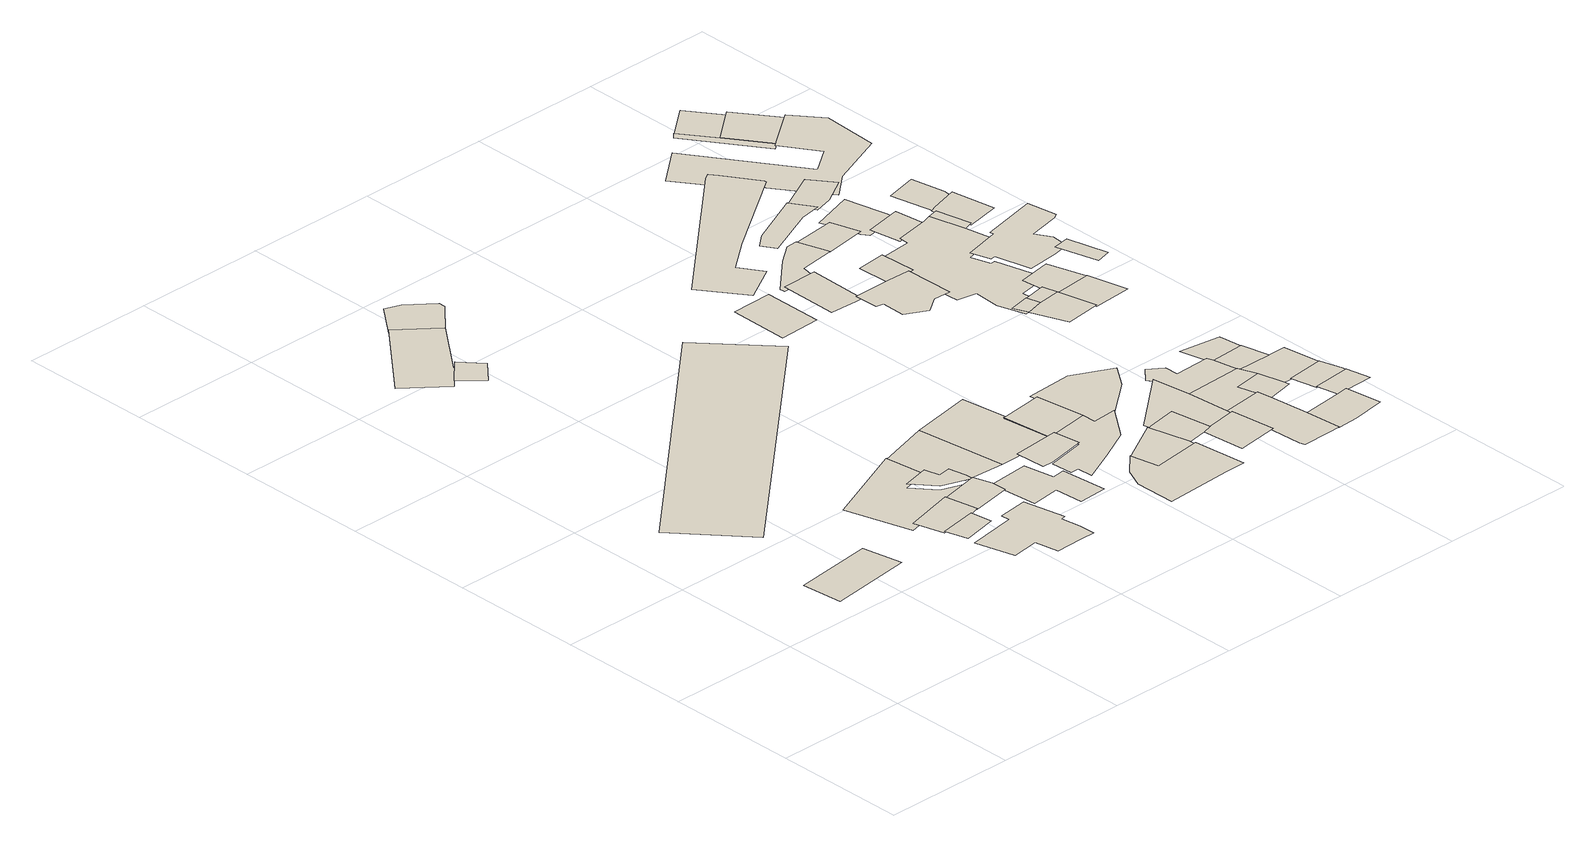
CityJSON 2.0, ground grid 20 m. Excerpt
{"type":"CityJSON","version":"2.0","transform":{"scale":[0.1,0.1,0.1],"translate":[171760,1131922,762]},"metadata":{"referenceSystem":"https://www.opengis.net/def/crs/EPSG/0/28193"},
"CityObjects":{
"building1":{"type":"Building","attributes":{"numberOfFloors":{"value":2,"sources":[{"name":"Amiran Atlas, sheet 12, map 4.3","type":"Secondary cartographic source"}],"paradata":{"author":"Beatrice Vaienti","date":"29-05-2023","comments":"In the atlas the value is \"1-3\", we have chosen a random value between 1 and 3 assigning a higher probability to 1 and 2 floors, respectively p=[0.35,0.35,0.3] for 1, 2, 3 floors","version":0}},"roof":{"type":{"value":"flat","paradata":{"author":"Beatrice Vaienti","date":"29-05-2023","version":0}}},"updatedGeometry":true,"terrainDifference":{"value":"0.6501298679104075"}},"geometry":[{"type":"MultiSurface","lod":"0","boundaries":[[[0,1,2,3]]]}]},
"building2":{"type":"Building","attributes":{"numberOfFloors":{"value":1,"sources":[{"name":"Amiran Atlas, sheet 12, map 4.3","type":"Secondary cartographic source"}],"paradata":{"author":"Beatrice Vaienti","date":"29-05-2023","comments":"In the atlas the value is \"1-3\", we have chosen a random value between 1 and 3 assigning a higher probability to 1 and 2 floors, respectively p=[0.35,0.35,0.3] for 1, 2, 3 floors","version":0}},"roof":{"type":{"value":"flat","paradata":{"author":"Beatrice Vaienti","date":"29-05-2023","version":0}}},"updatedGeometry":true,"terrainDifference":{"value":"0.26574663345888255"}},"geometry":[{"type":"MultiSurface","lod":"0","boundaries":[[[4,5,6,7]]]}]},
"building3":{"type":"Building","attributes":{"numberOfFloors":{"value":2,"sources":[{"name":"Amiran Atlas, sheet 12, map 4.3","type":"Secondary cartographic source"}],"paradata":{"author":"Beatrice Vaienti","date":"29-05-2023","comments":"In the atlas the value is \"1-3\", we have chosen a random value between 1 and 3 assigning a higher probability to 1 and 2 floors, respectively p=[0.35,0.35,0.3] for 1, 2, 3 floors","version":0}},"roof":{"type":{"value":"flat","paradata":{"author":"Beatrice Vaienti","date":"29-05-2023","version":0}}},"updatedGeometry":true,"terrainDifference":{"value":"0.3754936205393169"}},"geometry":[{"type":"MultiSurface","lod":"0","boundaries":[[[8,9,10,11,12]]]}]},
"building4":{"type":"Building","attributes":{"numberOfFloors":{"value":2,"sources":[{"name":"Amiran Atlas, sheet 12, map 4.3","type":"Secondary cartographic source"}],"paradata":{"author":"Beatrice Vaienti","date":"29-05-2023","comments":"In the atlas the value is \"1-3\", we have chosen a random value between 1 and 3 assigning a higher probability to 1 and 2 floors, respectively p=[0.35,0.35,0.3] for 1, 2, 3 floors","version":0}},"roof":{"type":{"value":"flat","paradata":{"author":"Beatrice Vaienti","date":"29-05-2023","version":0}}},"updatedGeometry":true,"terrainDifference":{"value":"0.565771742766141"}},"geometry":[{"type":"MultiSurface","lod":"0","boundaries":[[[13,14,15,16,17,18,19,20,21,22,23,24]]]}]},
"building5":{"type":"Building","attributes":{"numberOfFloors":{"value":2,"sources":[{"name":"Amiran Atlas, sheet 12, map 4.3","type":"Secondary cartographic source"}],"paradata":{"author":"Beatrice Vaienti","date":"29-05-2023","comments":"In the atlas the value is \"1-3\", we have chosen a random value between 1 and 3 assigning a higher probability to 1 and 2 floors, respectively p=[0.35,0.35,0.3] for 1, 2, 3 floors","version":0}},"roof":{"type":{"value":"domed","paradata":{"author":"Beatrice Vaienti","date":"29-05-2023","version":0}}},"updatedGeometry":true,"terrainDifference":{"value":"1.3747360090384027"}},"geometry":[{"type":"MultiSurface","lod":"0","boundaries":[[[25,26,27,28,29,30,31,32]]]}]},
"building6":{"type":"Building","attributes":{"numberOfFloors":{"value":2,"sources":[{"name":"Amiran Atlas, sheet 12, map 4.3","type":"Secondary cartographic source"}],"paradata":{"author":"Beatrice Vaienti","date":"29-05-2023","comments":"In the atlas the value is \"1-3\", we have chosen a random value between 1 and 3 assigning a higher probability to 1 and 2 floors, respectively p=[0.35,0.35,0.3] for 1, 2, 3 floors","version":0}},"roof":{"type":{"value":"flat","paradata":{"author":"Beatrice Vaienti","date":"29-05-2023","version":0}}},"updatedGeometry":true,"terrainDifference":{"value":"0.33848144450748807"}},"geometry":[{"type":"MultiSurface","lod":"0","boundaries":[[[33,34,35,36,37]]]}]},
"building7":{"type":"Building","attributes":{"numberOfFloors":{"value":2,"sources":[{"name":"Amiran Atlas, sheet 12, map 4.3","type":"Secondary cartographic source"}],"paradata":{"author":"Beatrice Vaienti","date":"29-05-2023","comments":"In the atlas the value is \"1-3\", we have chosen a random value between 1 and 3 assigning a higher probability to 1 and 2 floors, respectively p=[0.35,0.35,0.3] for 1, 2, 3 floors","version":0}},"roof":{"type":{"value":"flat","paradata":{"author":"Beatrice Vaienti","date":"29-05-2023","version":0}}},"updatedGeometry":true,"terrainDifference":{"value":"0.2778195366424043"}},"geometry":[{"type":"MultiSurface","lod":"0","boundaries":[[[38,39,40,41,42,43,44]]]}]},
"building8":{"type":"Building","attributes":{"numberOfFloors":{"value":3,"sources":[{"name":"Amiran Atlas, sheet 12, map 4.3","type":"Secondary cartographic source"}],"paradata":{"author":"Beatrice Vaienti","date":"29-05-2023","comments":"In the atlas the value is \"1-3\", we have chosen a random value between 1 and 3 assigning a higher probability to 1 and 2 floors, respectively p=[0.35,0.35,0.3] for 1, 2, 3 floors","version":0}},"roof":{"type":{"value":"flat","paradata":{"author":"Beatrice Vaienti","date":"29-05-2023","version":0}}},"updatedGeometry":true,"terrainDifference":{"value":"3.4303109624178614"}},"geometry":[{"type":"MultiSurface","lod":"0","boundaries":[[[45,46,47,48]]]}]},
"building9":{"type":"Building","attributes":{"numberOfFloors":{"value":1,"paradata":{"author":"INFERRED","date":"05-06-2023","comments":"Random Forest Classifier","version":0}},"roof":{"type":{"value":"flat","paradata":{"author":"INFERRED","date":"05-06-2023","comments":"Random Forest Classifier","version":0}}},"updatedGeometry":true,"terrainDifference":{"value":"0.40232852534530683"}},"geometry":[{"type":"MultiSurface","lod":"0","boundaries":[[[49,50,51,52]]]}]},
"building10":{"type":"Building","attributes":{"numberOfFloors":{"value":1,"paradata":{"author":"INFERRED","date":"05-06-2023","comments":"Random Forest Classifier","version":0}},"roof":{"type":{"value":"flat","paradata":{"author":"INFERRED","date":"05-06-2023","comments":"Random Forest Classifier","version":0}}},"updatedGeometry":true,"terrainDifference":{"value":"0.9863374878825852"}},"geometry":[{"type":"MultiSurface","lod":"0","boundaries":[[[53,54,55,56,57,58]]]}]},
"building11":{"type":"Building","attributes":{"numberOfFloors":{"value":3,"sources":[{"name":"Amiran Atlas, sheet 12, map 4.3","type":"Secondary cartographic source"}],"paradata":{"author":"Beatrice Vaienti","date":"29-05-2023","comments":"In the atlas the value is \"1-3\", we have chosen a random value between 1 and 3 assigning a higher probability to 1 and 2 floors, respectively p=[0.35,0.35,0.3] for 1, 2, 3 floors","version":0}},"roof":{"type":{"value":"flat","paradata":{"author":"Beatrice Vaienti","date":"29-05-2023","version":0}}},"updatedGeometry":true,"terrainDifference":{"value":"0.38401224817300683"}},"geometry":[{"type":"MultiSurface","lod":"0","boundaries":[[[59,60,61,62,63,64,65,66,67]]]}]},
"building12":{"type":"Building","attributes":{"numberOfFloors":{"value":2,"sources":[{"name":"Amiran Atlas, sheet 12, map 4.3","type":"Secondary cartographic source"}],"paradata":{"author":"Beatrice Vaienti","date":"29-05-2023","comments":"In the atlas the value is \"1-3\", we have chosen a random value between 1 and 3 assigning a higher probability to 1 and 2 floors, respectively p=[0.35,0.35,0.3] for 1, 2, 3 floors","version":0}},"roof":{"type":{"value":"flat","paradata":{"author":"Beatrice Vaienti","date":"29-05-2023","version":0}}},"updatedGeometry":true,"terrainDifference":{"value":"0.9376354743606644"}},"geometry":[{"type":"MultiSurface","lod":"0","boundaries":[[[68,69,70,71,72,73,74]]]}]},
"building13":{"type":"Building","attributes":{"numberOfFloors":{"value":1,"paradata":{"author":"INFERRED","date":"05-06-2023","comments":"Random Forest Classifier","version":0}},"roof":{"type":{"value":"flat","paradata":{"author":"INFERRED","date":"05-06-2023","comments":"Random Forest Classifier","version":0}}},"updatedGeometry":true,"terrainDifference":{"value":"0.9031089524750132"}},"geometry":[{"type":"MultiSurface","lod":"0","boundaries":[[[75,76,77,78,79,80]]]}]},
"building14":{"type":"Building","attributes":{"numberOfFloors":{"value":2,"sources":[{"name":"Amiran Atlas, sheet 12, map 4.3","type":"Secondary cartographic source"}],"paradata":{"author":"Beatrice Vaienti","date":"29-05-2023","comments":"In the atlas the value is \"1-3\", we have chosen a random value between 1 and 3 assigning a higher probability to 1 and 2 floors, respectively p=[0.35,0.35,0.3] for 1, 2, 3 floors","version":0}},"roof":{"type":{"value":"flat","paradata":{"author":"Beatrice Vaienti","date":"29-05-2023","version":0}}},"updatedGeometry":true,"terrainDifference":{"value":"0.7621632773975143"}},"geometry":[{"type":"MultiSurface","lod":"0","boundaries":[[[71,70,81,82,83,84,85]]]}]},
"building15":{"type":"Building","attributes":{"numberOfFloors":{"value":3,"sources":[{"name":"Amiran Atlas, sheet 12, map 4.3","type":"Secondary cartographic source"}],"paradata":{"author":"Beatrice Vaienti","date":"29-05-2023","comments":"In the atlas the value is \"1-3\", we have chosen a random value between 1 and 3 assigning a higher probability to 1 and 2 floors, respectively p=[0.35,0.35,0.3] for 1, 2, 3 floors","version":0}},"roof":{"type":{"value":"flat","paradata":{"author":"Beatrice Vaienti","date":"29-05-2023","version":0}}},"updatedGeometry":true,"terrainDifference":{"value":"0.36622987972630655"}},"geometry":[{"type":"MultiSurface","lod":"0","boundaries":[[[86,87,88,89,90]]]}]},
"building16":{"type":"Building","attributes":{"numberOfFloors":{"value":3,"sources":[{"name":"Amiran Atlas, sheet 12, map 4.3","type":"Secondary cartographic source"}],"paradata":{"author":"Beatrice Vaienti","date":"29-05-2023","comments":"In the atlas the value is \"1-3\", we have chosen a random value between 1 and 3 assigning a higher probability to 1 and 2 floors, respectively p=[0.35,0.35,0.3] for 1, 2, 3 floors","version":0}},"roof":{"type":{"value":"flat","paradata":{"author":"Beatrice Vaienti","date":"29-05-2023","version":0}}},"updatedGeometry":true,"terrainDifference":{"value":"0.6298331233601785"}},"geometry":[{"type":"MultiSurface","lod":"0","boundaries":[[[91,92,93,94,95,96,97,98]]]}]},
"building17":{"type":"Building","attributes":{"numberOfFloors":{"value":1,"sources":[{"name":"Amiran Atlas, sheet 12, map 4.3","type":"Secondary cartographic source"}],"paradata":{"author":"Beatrice Vaienti","date":"29-05-2023","comments":"In the atlas the value is \"1-3\", we have chosen a random value between 1 and 3 assigning a higher probability to 1 and 2 floors, respectively p=[0.35,0.35,0.3] for 1, 2, 3 floors","version":0}},"roof":{"type":{"value":"flat","paradata":{"author":"Beatrice Vaienti","date":"29-05-2023","version":0}}},"updatedGeometry":true,"terrainDifference":{"value":"0.6962943335348973"}},"geometry":[{"type":"MultiSurface","lod":"0","boundaries":[[[99,100,101,102,103,104,105,106,107,108,109]]]}]},
"building18":{"type":"Building","attributes":{"numberOfFloors":{"value":2,"sources":[{"name":"Amiran Atlas, sheet 12, map 4.3","type":"Secondary cartographic source"}],"paradata":{"author":"Beatrice Vaienti","date":"29-05-2023","comments":"In the atlas the value is \"1-3\", we have chosen a random value between 1 and 3 assigning a higher probability to 1 and 2 floors, respectively p=[0.35,0.35,0.3] for 1, 2, 3 floors","version":0}},"roof":{"type":{"value":"flat","paradata":{"author":"Beatrice Vaienti","date":"29-05-2023","version":0}}},"updatedGeometry":true,"terrainDifference":{"value":"0.41199202866421547"}},"geometry":[{"type":"MultiSurface","lod":"0","boundaries":[[[102,110,111,112,113,103]]]}]},
"building19":{"type":"Building","attributes":{"numberOfFloors":{"value":1,"sources":[{"name":"Amiran Atlas, sheet 12, map 4.3","type":"Secondary cartographic source"}],"paradata":{"author":"Beatrice Vaienti","date":"29-05-2023","comments":"In the atlas the value is \"1-3\", we have chosen a random value between 1 and 3 assigning a higher probability to 1 and 2 floors, respectively p=[0.35,0.35,0.3] for 1, 2, 3 floors","version":0}},"roof":{"type":{"value":"flat","paradata":{"author":"Beatrice Vaienti","date":"29-05-2023","version":0}}},"updatedGeometry":true,"terrainDifference":{"value":"0.4084878999369685"}},"geometry":[{"type":"MultiSurface","lod":"0","boundaries":[[[114,115,116,117,118]]]}]},
"building20":{"type":"Building","attributes":{"numberOfFloors":{"value":2,"sources":[{"name":"Amiran Atlas, sheet 12, map 4.3","type":"Secondary cartographic source"}],"paradata":{"author":"Beatrice Vaienti","date":"29-05-2023","comments":"In the atlas the value is \"1-3\", we have chosen a random value between 1 and 3 assigning a higher probability to 1 and 2 floors, respectively p=[0.35,0.35,0.3] for 1, 2, 3 floors","version":0}},"roof":{"type":{"value":"flat","paradata":{"author":"Beatrice Vaienti","date":"29-05-2023","version":0}}},"updatedGeometry":true,"terrainDifference":{"value":"0.31361766476603226"}},"geometry":[{"type":"MultiSurface","lod":"0","boundaries":[[[119,120,121,122,123,124]]]}]},
"building21":{"type":"Building","attributes":{"numberOfFloors":{"value":2,"sources":[{"name":"Amiran Atlas, sheet 12, map 4.3","type":"Secondary cartographic source"}],"paradata":{"author":"Beatrice Vaienti","date":"29-05-2023","comments":"In the atlas the value is \"1-3\", we have chosen a random value between 1 and 3 assigning a higher probability to 1 and 2 floors, respectively p=[0.35,0.35,0.3] for 1, 2, 3 floors","version":0}},"roof":{"type":{"value":"flat","paradata":{"author":"Beatrice Vaienti","date":"29-05-2023","version":0}}},"updatedGeometry":true,"terrainDifference":{"value":"0.5966667251519393"}},"geometry":[{"type":"MultiSurface","lod":"0","boundaries":[[[125,126,127,128,129,130,131,132]]]}]},
"building22":{"type":"Building","attributes":{"numberOfFloors":{"value":3,"sources":[{"name":"Amiran Atlas, sheet 12, map 4.3","type":"Secondary cartographic source"}],"paradata":{"author":"Beatrice Vaienti","date":"29-05-2023","comments":"In the atlas the value is \"1-3\", we have chosen a random value between 1 and 3 assigning a higher probability to 1 and 2 floors, respectively p=[0.35,0.35,0.3] for 1, 2, 3 floors","version":0}},"roof":{"type":{"value":"flat","paradata":{"author":"Beatrice Vaienti","date":"29-05-2023","version":0}}},"updatedGeometry":true,"terrainDifference":{"value":"0.38432186546281444"}},"geometry":[{"type":"MultiSurface","lod":"0","boundaries":[[[133,134,135,124,123]]]}]},
"building23":{"type":"Building","attributes":{"numberOfFloors":{"value":2,"sources":[{"name":"Amiran Atlas, sheet 12, map 4.3","type":"Secondary cartographic source"}],"paradata":{"author":"Beatrice Vaienti","date":"29-05-2023","comments":"In the atlas the value is \"1-3\", we have chosen a random value between 1 and 3 assigning a higher probability to 1 and 2 floors, respectively p=[0.35,0.35,0.3] for 1, 2, 3 floors","version":0}},"roof":{"type":{"value":"hip","paradata":{"author":"Beatrice Vaienti","date":"29-05-2023","comments":"In the Atlas the value is reported is 'gabled (tiles)', however it is not clear whether it refers to a hip or a gable roof. Therefore we assigned a random value between the two.","version":0}}},"updatedGeometry":true,"terrainDifference":{"value":"0.5118676301592495"}},"geometry":[{"type":"MultiSurface","lod":"0","boundaries":[[[136,137,138,139,140,141,142,143,144]]]}]},
"building24":{"type":"Building","attributes":{"numberOfFloors":{"value":3,"paradata":{"author":"INFERRED","date":"05-06-2023","comments":"Random Forest Classifier","version":0}},"roof":{"type":{"value":"flat","paradata":{"author":"INFERRED","date":"05-06-2023","comments":"Random Forest Classifier","version":0}}},"updatedGeometry":true,"terrainDifference":{"value":"0.67417913654726"}},"geometry":[{"type":"MultiSurface","lod":"0","boundaries":[[[145,146,147,148]]]}]},
"building25":{"type":"Building","attributes":{"numberOfFloors":{"value":1,"sources":[{"name":"Amiran Atlas, sheet 12, map 4.3","type":"Secondary cartographic source"}],"paradata":{"author":"Beatrice Vaienti","date":"29-05-2023","comments":"In the atlas the value is \"1-3\", we have chosen a random value between 1 and 3 assigning a higher probability to 1 and 2 floors, respectively p=[0.35,0.35,0.3] for 1, 2, 3 floors","version":0}},"roof":{"type":{"value":"flat","paradata":{"author":"Beatrice Vaienti","date":"29-05-2023","version":0}}},"updatedGeometry":true,"terrainDifference":{"value":"0.5147160013891989"}},"geometry":[{"type":"MultiSurface","lod":"0","boundaries":[[[149,150,151,138,137,152,153,154,155,156]]]}]},
"building26":{"type":"Building","attributes":{"numberOfFloors":{"value":1,"sources":[{"name":"Amiran Atlas, sheet 12, map 4.3","type":"Secondary cartographic source"}],"paradata":{"author":"Beatrice Vaienti","date":"29-05-2023","comments":"In the atlas the value is \"1-3\", we have chosen a random value between 1 and 3 assigning a higher probability to 1 and 2 floors, respectively p=[0.35,0.35,0.3] for 1, 2, 3 floors","version":0}},"roof":{"type":{"value":"flat","paradata":{"author":"Beatrice Vaienti","date":"29-05-2023","version":0}}},"updatedGeometry":true,"terrainDifference":{"value":"0.4675523246371886"}},"geometry":[{"type":"MultiSurface","lod":"0","boundaries":[[[157,158,159,160,161,162]]]}]},
"building27":{"type":"Building","attributes":{"numberOfFloors":{"value":1,"sources":[{"name":"Amiran Atlas, sheet 12, map 4.3","type":"Secondary cartographic source"}],"paradata":{"author":"Beatrice Vaienti","date":"29-05-2023","comments":"In the atlas the value is \"1-3\", we have chosen a random value between 1 and 3 assigning a higher probability to 1 and 2 floors, respectively p=[0.35,0.35,0.3] for 1, 2, 3 floors","version":0}},"roof":{"type":{"value":"hip","paradata":{"author":"Beatrice Vaienti","date":"29-05-2023","comments":"In the Atlas the value is reported is 'gabled (tiles)', however it is not clear whether it refers to a hip or a gable roof. Therefore we assigned a random value between the two.","version":0}}},"updatedGeometry":true,"terrainDifference":{"value":"0.6670308190970682"}},"geometry":[{"type":"MultiSurface","lod":"0","boundaries":[[[163,164,165,166,167]]]}]},
"building28":{"type":"Building","attributes":{"numberOfFloors":{"value":2,"sources":[{"name":"Amiran Atlas, sheet 12, map 4.3","type":"Secondary cartographic source"}],"paradata":{"author":"Beatrice Vaienti","date":"29-05-2023","comments":"In the atlas the value is \"1-3\", we have chosen a random value between 1 and 3 assigning a higher probability to 1 and 2 floors, respectively p=[0.35,0.35,0.3] for 1, 2, 3 floors","version":0}},"roof":{"type":{"value":"flat","paradata":{"author":"Beatrice Vaienti","date":"29-05-2023","version":0}}},"updatedGeometry":true,"terrainDifference":{"value":"0.39784868047444616"}},"geometry":[{"type":"MultiSurface","lod":"0","boundaries":[[[168,169,170,171,172,173,174,175,176]]]}]},
"building29":{"type":"Building","attributes":{"numberOfFloors":{"value":2,"sources":[{"name":"Amiran Atlas, sheet 12, map 4.3","type":"Secondary cartographic source"}],"paradata":{"author":"Beatrice Vaienti","date":"29-05-2023","comments":"In the atlas the value is \"1-3\", we have chosen a random value between 1 and 3 assigning a higher probability to 1 and 2 floors, respectively p=[0.35,0.35,0.3] for 1, 2, 3 floors","version":0}},"roof":{"type":{"value":"hip","paradata":{"author":"Beatrice Vaienti","date":"29-05-2023","comments":"In the Atlas the value is reported is 'gabled (tiles)', however it is not clear whether it refers to a hip or a gable roof. Therefore we assigned a random value between the two.","version":0}}},"updatedGeometry":true,"terrainDifference":{"value":"0.24830067140818574"}},"geometry":[{"type":"MultiSurface","lod":"0","boundaries":[[[161,177,178,179,157,162]]]}]},
"building30":{"type":"Building","attributes":{"numberOfFloors":{"value":2,"sources":[{"name":"Amiran Atlas, sheet 12, map 4.3","type":"Secondary cartographic source"}],"paradata":{"author":"Beatrice Vaienti","date":"29-05-2023","comments":"In the atlas the value is \"1-3\", we have chosen a random value between 1 and 3 assigning a higher probability to 1 and 2 floors, respectively p=[0.35,0.35,0.3] for 1, 2, 3 floors","version":0}},"roof":{"type":{"value":"flat","paradata":{"author":"Beatrice Vaienti","date":"29-05-2023","version":0}}},"updatedGeometry":true,"terrainDifference":{"value":"0.4104716491540894"}},"geometry":[{"type":"MultiSurface","lod":"0","boundaries":[[[180,181,182,183,184,185]]]}]},
"building31":{"type":"Building","attributes":{"numberOfFloors":{"value":2,"sources":[{"name":"Amiran Atlas, sheet 12, map 4.3","type":"Secondary cartographic source"}],"paradata":{"author":"Beatrice Vaienti","date":"29-05-2023","comments":"In the atlas the value is \"1-3\", we have chosen a random value between 1 and 3 assigning a higher probability to 1 and 2 floors, respectively p=[0.35,0.35,0.3] for 1, 2, 3 floors","version":0}},"roof":{"type":{"value":"hip","paradata":{"author":"Beatrice Vaienti","date":"29-05-2023","comments":"In the Atlas the value is reported is 'gabled (tiles)', however it is not clear whether it refers to a hip or a gable roof. Therefore we assigned a random value between the two.","version":0}}},"updatedGeometry":true,"terrainDifference":{"value":"0.7551537076261593"}},"geometry":[{"type":"MultiSurface","lod":"0","boundaries":[[[186,187,188,189,190,191,192,193,194,195]]]}]},
"building32":{"type":"Building","attributes":{"numberOfFloors":{"value":2,"sources":[{"name":"Amiran Atlas, sheet 12, map 4.3","type":"Secondary cartographic source"}],"paradata":{"author":"Beatrice Vaienti","date":"29-05-2023","comments":"In the atlas the value is \"1-3\", we have chosen a random value between 1 and 3 assigning a higher probability to 1 and 2 floors, respectively p=[0.35,0.35,0.3] for 1, 2, 3 floors","version":0}},"roof":{"type":{"value":"flat","paradata":{"author":"Beatrice Vaienti","date":"29-05-2023","version":0}}},"updatedGeometry":true,"terrainDifference":{"value":"0.757525001366972"}},"geometry":[{"type":"MultiSurface","lod":"0","boundaries":[[[196,197,198,199,200,201,202,203]]]}]},
"building33":{"type":"Building","attributes":{"numberOfFloors":{"value":1,"sources":[{"name":"Amiran Atlas, sheet 12, map 4.3","type":"Secondary cartographic source"}],"paradata":{"author":"Beatrice Vaienti","date":"29-05-2023","comments":"In the atlas the value is \"1-3\", we have chosen a random value between 1 and 3 assigning a higher probability to 1 and 2 floors, respectively p=[0.35,0.35,0.3] for 1, 2, 3 floors","version":0}},"roof":{"type":{"value":"hip","paradata":{"author":"Beatrice Vaienti","date":"29-05-2023","comments":"In the Atlas the value is reported is 'gabled (tiles)', however it is not clear whether it refers to a hip or a gable roof. Therefore we assigned a random value between the two.","version":0}}},"updatedGeometry":true,"terrainDifference":{"value":"0.14544797509850468"}},"geometry":[{"type":"MultiSurface","lod":"0","boundaries":[[[204,205,206,207]]]}]},
"building34":{"type":"Building","attributes":{"numberOfFloors":{"value":1,"sources":[{"name":"Amiran Atlas, sheet 12, map 4.3","type":"Secondary cartographic source"}],"paradata":{"author":"Beatrice Vaienti","date":"29-05-2023","comments":"In the atlas the value is \"1-3\", we have chosen a random value between 1 and 3 assigning a higher probability to 1 and 2 floors, respectively p=[0.35,0.35,0.3] for 1, 2, 3 floors","version":0}},"roof":{"type":{"value":"flat","paradata":{"author":"Beatrice Vaienti","date":"29-05-2023","version":0}}},"updatedGeometry":true,"terrainDifference":{"value":"0.263589828538592"}},"geometry":[{"type":"MultiSurface","lod":"0","boundaries":[[[208,209,210,211]]]}]},
"building35":{"type":"Building","attributes":{"numberOfFloors":{"value":1,"sources":[{"name":"Amiran Atlas, sheet 12, map 4.3","type":"Secondary cartographic source"}],"paradata":{"author":"Beatrice Vaienti","date":"29-05-2023","comments":"In the atlas the value is \"1-3\", we have chosen a random value between 1 and 3 assigning a higher probability to 1 and 2 floors, respectively p=[0.35,0.35,0.3] for 1, 2, 3 floors","version":0}},"roof":{"type":{"value":"flat","paradata":{"author":"Beatrice Vaienti","date":"29-05-2023","version":0}}},"updatedGeometry":true,"terrainDifference":{"value":"0.2642530547026545"}},"geometry":[{"type":"MultiSurface","lod":"0","boundaries":[[[212,213,214,215,216]]]}]},
"building36":{"type":"Building","attributes":{"numberOfFloors":{"value":1,"sources":[{"name":"Amiran Atlas, sheet 12, map 4.3","type":"Secondary cartographic source"}],"paradata":{"author":"Beatrice Vaienti","date":"29-05-2023","comments":"In the atlas the value is \"1-3\", we have chosen a random value between 1 and 3 assigning a higher probability to 1 and 2 floors, respectively p=[0.35,0.35,0.3] for 1, 2, 3 floors","version":0}},"roof":{"type":{"value":"hip","paradata":{"author":"Beatrice Vaienti","date":"29-05-2023","comments":"In the Atlas the value is reported is 'gabled (tiles)', however it is not clear whether it refers to a hip or a gable roof. Therefore we assigned a random value between the two.","version":0}}},"updatedGeometry":true,"terrainDifference":{"value":"0.3076844484799076"}},"geometry":[{"type":"MultiSurface","lod":"0","boundaries":[[[217,218,219,220,221]]]}]},
"building37":{"type":"Building","attributes":{"numberOfFloors":{"value":1,"sources":[{"name":"Amiran Atlas, sheet 12, map 4.3","type":"Secondary cartographic source"}],"paradata":{"author":"Beatrice Vaienti","date":"29-05-2023","comments":"In the atlas the value is \"1-3\", we have chosen a random value between 1 and 3 assigning a higher probability to 1 and 2 floors, respectively p=[0.35,0.35,0.3] for 1, 2, 3 floors","version":0}},"roof":{"type":{"value":"flat","paradata":{"author":"Beatrice Vaienti","date":"29-05-2023","version":0}}},"updatedGeometry":true,"terrainDifference":{"value":"0.3790318211012054"}},"geometry":[{"type":"MultiSurface","lod":"0","boundaries":[[[208,211,222,223,224,225,226]]]}]},
"building38":{"type":"Building","attributes":{"numberOfFloors":{"value":3,"sources":[{"name":"Amiran Atlas, sheet 12, map 4.3","type":"Secondary cartographic source"}],"paradata":{"author":"Beatrice Vaienti","date":"29-05-2023","comments":"In the atlas the value is \"1-3\", we have chosen a random value between 1 and 3 assigning a higher probability to 1 and 2 floors, respectively p=[0.35,0.35,0.3] for 1, 2, 3 floors","version":0}},"roof":{"type":{"value":"hip","paradata":{"author":"Beatrice Vaienti","date":"29-05-2023","comments":"In the Atlas the value is reported is 'gabled (tiles)', however it is not clear whether it refers to a hip or a gable roof. Therefore we assigned a random value between the two.","version":0}}},"updatedGeometry":true,"terrainDifference":{"value":"0.4067921241597505"}},"geometry":[{"type":"MultiSurface","lod":"0","boundaries":[[[227,228,229,230,231]]]}]},
"building39":{"type":"Building","attributes":{"numberOfFloors":{"value":3,"sources":[{"name":"Amiran Atlas, sheet 12, map 4.3","type":"Secondary cartographic source"}],"paradata":{"author":"Beatrice Vaienti","date":"29-05-2023","comments":"In the atlas the value is \"1-3\", we have chosen a random value between 1 and 3 assigning a higher probability to 1 and 2 floors, respectively p=[0.35,0.35,0.3] for 1, 2, 3 floors","version":0}},"roof":{"type":{"value":"flat","paradata":{"author":"Beatrice Vaienti","date":"29-05-2023","version":0}}},"updatedGeometry":true,"terrainDifference":{"value":"0.27463516011834144"}},"geometry":[{"type":"MultiSurface","lod":"0","boundaries":[[[232,233,234,235,236]]]}]},
"building40":{"type":"Building","attributes":{"numberOfFloors":{"value":2,"sources":[{"name":"Amiran Atlas, sheet 12, map 4.3","type":"Secondary cartographic source"}],"paradata":{"author":"Beatrice Vaienti","date":"29-05-2023","comments":"In the atlas the value is \"1-3\", we have chosen a random value between 1 and 3 assigning a higher probability to 1 and 2 floors, respectively p=[0.35,0.35,0.3] for 1, 2, 3 floors","version":0}},"roof":{"type":{"value":"gable","paradata":{"author":"Beatrice Vaienti","date":"29-05-2023","comments":"In the Atlas the value is reported is 'gabled (tiles)', however it is not clear whether it refers to a hip or a gable roof. Therefore we assigned a random value between the two.","version":0}}},"updatedGeometry":true,"terrainDifference":{"value":"0.2819844463802874"}},"geometry":[{"type":"MultiSurface","lod":"0","boundaries":[[[237,238,239,240,241]]]}]},
"building41":{"type":"Building","attributes":{"numberOfFloors":{"value":3,"sources":[{"name":"Amiran Atlas, sheet 12, map 4.3","type":"Secondary cartographic source"}],"paradata":{"author":"Beatrice Vaienti","date":"29-05-2023","comments":"In the atlas the value is \"1-3\", we have chosen a random value between 1 and 3 assigning a higher probability to 1 and 2 floors, respectively p=[0.35,0.35,0.3] for 1, 2, 3 floors","version":0}},"roof":{"type":{"value":"domed","paradata":{"author":"Beatrice Vaienti","date":"29-05-2023","version":0}}},"updatedGeometry":true,"terrainDifference":{"value":"0.17352151280234102"}},"geometry":[{"type":"MultiSurface","lod":"0","boundaries":[[[219,218,242,243]]]}]},
"building42":{"type":"Building","attributes":{"numberOfFloors":{"value":2,"sources":[{"name":"Amiran Atlas, sheet 12, map 4.3","type":"Secondary cartographic source"}],"paradata":{"author":"Beatrice Vaienti","date":"29-05-2023","comments":"In the atlas the value is \"1-3\", we have chosen a random value between 1 and 3 assigning a higher probability to 1 and 2 floors, respectively p=[0.35,0.35,0.3] for 1, 2, 3 floors","version":0}},"roof":{"type":{"value":"flat","paradata":{"author":"Beatrice Vaienti","date":"29-05-2023","version":0}}},"updatedGeometry":true,"terrainDifference":{"value":"2.8095481079460587"}},"geometry":[{"type":"MultiSurface","lod":"0","boundaries":[[[244,245,246,247,248,249,250,251,252,253]]]}]},
"building43":{"type":"Building","attributes":{"numberOfFloors":{"value":3,"sources":[{"name":"Amiran Atlas, sheet 12, map 4.3","type":"Secondary cartographic source"}],"paradata":{"author":"Beatrice Vaienti","date":"29-05-2023","comments":"In the atlas the value is \"1-3\", we have chosen a random value between 1 and 3 assigning a higher probability to 1 and 2 floors, respectively p=[0.35,0.35,0.3] for 1, 2, 3 floors","version":0}},"roof":{"type":{"value":"hip","paradata":{"author":"Beatrice Vaienti","date":"29-05-2023","comments":"In the Atlas the value is reported is 'gabled (tiles)', however it is not clear whether it refers to a hip or a gable roof. Therefore we assigned a random value between the two.","version":0}}},"updatedGeometry":true,"terrainDifference":{"value":"0.6011990127933677"}},"geometry":[{"type":"MultiSurface","lod":"0","boundaries":[[[254,255,256,257]]]}]},
"building44":{"type":"Building","attributes":{"numberOfFloors":{"value":2,"sources":[{"name":"Amiran Atlas, sheet 12, map 4.3","type":"Secondary cartographic source"}],"paradata":{"author":"Beatrice Vaienti","date":"29-05-2023","comments":"In the atlas the value is \"1-3\", we have chosen a random value between 1 and 3 assigning a higher probability to 1 and 2 floors, respectively p=[0.35,0.35,0.3] for 1, 2, 3 floors","version":0}},"roof":{"type":{"value":"domed","paradata":{"author":"Beatrice Vaienti","date":"29-05-2023","version":0}}},"updatedGeometry":true,"terrainDifference":{"value":"0.3122803858679254"}},"geometry":[{"type":"MultiSurface","lod":"0","boundaries":[[[258,259,260,261]]]}]},
"building45":{"type":"Building","attributes":{"numberOfFloors":{"value":1,"sources":[{"name":"Amiran Atlas, sheet 12, map 4.3","type":"Secondary cartographic source"}],"paradata":{"author":"Beatrice Vaienti","date":"29-05-2023","comments":"In the atlas the value is \"1-3\", we have chosen a random value between 1 and 3 assigning a higher probability to 1 and 2 floors, respectively p=[0.35,0.35,0.3] for 1, 2, 3 floors","version":0}},"roof":{"type":{"value":"flat","paradata":{"author":"Beatrice Vaienti","date":"29-05-2023","version":0}}},"updatedGeometry":true,"terrainDifference":{"value":"2.392986563949846"}},"geometry":[{"type":"MultiSurface","lod":"0","boundaries":[[[262,263,264,265,266,267,268,269,270,271,272,273,274,275,276,277,278,279,280,281,282,283]]]}]},
"building46":{"type":"Building","attributes":{"numberOfFloors":{"value":3,"sources":[{"name":"Amiran Atlas, sheet 12, map 4.3","type":"Secondary cartographic source"}],"paradata":{"author":"Beatrice Vaienti","date":"29-05-2023","comments":"In the atlas the value is \"1-3\", we have chosen a random value between 1 and 3 assigning a higher probability to 1 and 2 floors, respectively p=[0.35,0.35,0.3] for 1, 2, 3 floors","version":0}},"roof":{"type":{"value":"flat","paradata":{"author":"Beatrice Vaienti","date":"29-05-2023","version":0}}},"updatedGeometry":true,"terrainDifference":{"value":"0.3058978708370123"}},"geometry":[{"type":"MultiSurface","lod":"0","boundaries":[[[284,285,286,287,288]]]}]},
"building47":{"type":"Building","attributes":{"numberOfFloors":{"value":2,"sources":[{"name":"Amiran Atlas, sheet 12, map 4.3","type":"Secondary cartographic source"}],"paradata":{"author":"Beatrice Vaienti","date":"29-05-2023","comments":"In the atlas the value is \"1-3\", we have chosen a random value between 1 and 3 assigning a higher probability to 1 and 2 floors, respectively p=[0.35,0.35,0.3] for 1, 2, 3 floors","version":0}},"roof":{"type":{"value":"flat","paradata":{"author":"Beatrice Vaienti","date":"29-05-2023","version":0}}},"updatedGeometry":true,"terrainDifference":{"value":"0.857700889228494"}},"geometry":[{"type":"MultiSurface","lod":"0","boundaries":[[[289,290,291,292,293,294]]]}]},
"building48":{"type":"Building","attributes":{"numberOfFloors":{"value":1,"sources":[{"name":"Amiran Atlas, sheet 12, map 4.3","type":"Secondary cartographic source"}],"paradata":{"author":"Beatrice Vaienti","date":"29-05-2023","comments":"In the atlas the value is \"1-3\", we have chosen a random value between 1 and 3 assigning a higher probability to 1 and 2 floors, respectively p=[0.35,0.35,0.3] for 1, 2, 3 floors","version":0}},"roof":{"type":{"value":"flat","paradata":{"author":"Beatrice Vaienti","date":"29-05-2023","version":0}}},"updatedGeometry":true,"terrainDifference":{"value":"0.6502218005731702"}},"geometry":[{"type":"MultiSurface","lod":"0","boundaries":[[[295,296,297,298]]]}]},
"building49":{"type":"Building","attributes":{"numberOfFloors":{"value":3,"sources":[{"name":"Amiran Atlas, sheet 12, map 4.3","type":"Secondary cartographic source"}],"paradata":{"author":"Beatrice Vaienti","date":"29-05-2023","comments":"In the atlas the value is \"1-3\", we have chosen a random value between 1 and 3 assigning a higher probability to 1 and 2 floors, respectively p=[0.35,0.35,0.3] for 1, 2, 3 floors","version":0}},"roof":{"type":{"value":"flat","paradata":{"author":"Beatrice Vaienti","date":"29-05-2023","version":0}}},"updatedGeometry":true,"terrainDifference":{"value":"0.9587348856970203"}},"geometry":[{"type":"MultiSurface","lod":"0","boundaries":[[[299,300,301,302,303,304]]]}]},
"building50":{"type":"Building","attributes":{"numberOfFloors":{"value":3,"sources":[{"name":"Amiran Atlas, sheet 12, map 4.3","type":"Secondary cartographic source"}],"paradata":{"author":"Beatrice Vaienti","date":"29-05-2023","comments":"In the atlas the value is \"1-3\", we have chosen a random value between 1 and 3 assigning a higher probability to 1 and 2 floors, respectively p=[0.35,0.35,0.3] for 1, 2, 3 floors","version":0}},"roof":{"type":{"value":"flat","paradata":{"author":"Beatrice Vaienti","date":"29-05-2023","version":0}}},"updatedGeometry":true,"terrainDifference":{"value":"0.2014014282801654"}},"geometry":[{"type":"MultiSurface","lod":"0","boundaries":[[[305,306,307,308]]]}]},
"building51":{"type":"Building","attributes":{"numberOfFloors":{"value":3,"sources":[{"name":"Amiran Atlas, sheet 12, map 4.3","type":"Secondary cartographic source"}],"paradata":{"author":"Beatrice Vaienti","date":"29-05-2023","comments":"In the atlas the value is \"1-3\", we have chosen a random value between 1 and 3 assigning a higher probability to 1 and 2 floors, respectively p=[0.35,0.35,0.3] for 1, 2, 3 floors","version":0}},"roof":{"type":{"value":"hip","paradata":{"author":"Beatrice Vaienti","date":"29-05-2023","comments":"In the Atlas the value is reported is 'gabled (tiles)', however it is not clear whether it refers to a hip or a gable roof. Therefore we assigned a random value between the two.","version":0}}},"updatedGeometry":true,"terrainDifference":{"value":"1.155178943661158"}},"geometry":[{"type":"MultiSurface","lod":"0","boundaries":[[[309,310,311,312,313,314,315,316,317,318,319,320,321]]]}]},
"building52":{"type":"Building","attributes":{"numberOfFloors":{"value":2,"sources":[{"name":"Amiran Atlas, sheet 12, map 4.3","type":"Secondary cartographic source"}],"paradata":{"author":"Beatrice Vaienti","date":"29-05-2023","comments":"In the atlas the value is \"1-3\", we have chosen a random value between 1 and 3 assigning a higher probability to 1 and 2 floors, respectively p=[0.35,0.35,0.3] for 1, 2, 3 floors","version":0}},"roof":{"type":{"value":"flat","paradata":{"author":"Beatrice Vaienti","date":"29-05-2023","version":0}}},"updatedGeometry":true,"terrainDifference":{"value":"0.6114638424030272"}},"geometry":[{"type":"MultiSurface","lod":"0","boundaries":[[[322,323,281,280]]]}]},
"building53":{"type":"Building","attributes":{"numberOfFloors":{"value":3,"sources":[{"name":"Amiran Atlas, sheet 12, map 4.3","type":"Secondary cartographic source"}],"paradata":{"author":"Beatrice Vaienti","date":"29-05-2023","comments":"In the atlas the value is \"1-3\", we have chosen a random value between 1 and 3 assigning a higher probability to 1 and 2 floors, respectively p=[0.35,0.35,0.3] for 1, 2, 3 floors","version":0}},"roof":{"type":{"value":"flat","paradata":{"author":"Beatrice Vaienti","date":"29-05-2023","version":0}}},"updatedGeometry":true,"terrainDifference":{"value":"0.7326789181163768"}},"geometry":[{"type":"MultiSurface","lod":"0","boundaries":[[[324,325,326,327,328]]]}]},
"building54":{"type":"Building","attributes":{"numberOfFloors":{"value":2,"sources":[{"name":"Amiran Atlas, sheet 12, map 4.3","type":"Secondary cartographic source"}],"paradata":{"author":"Beatrice Vaienti","date":"29-05-2023","comments":"In the atlas the value is \"1-3\", we have chosen a random value between 1 and 3 assigning a higher probability to 1 and 2 floors, respectively p=[0.35,0.35,0.3] for 1, 2, 3 floors","version":0}},"roof":{"type":{"value":"flat","paradata":{"author":"Beatrice Vaienti","date":"29-05-2023","version":0}}},"updatedGeometry":true,"terrainDifference":{"value":"0.8358962765588658"}},"geometry":[{"type":"MultiSurface","lod":"0","boundaries":[[[329,330,331,332,333,334]]]}]},
"building55":{"type":"Building","attributes":{"numberOfFloors":{"value":1,"sources":[{"name":"Amiran Atlas, sheet 12, map 4.3","type":"Secondary cartographic source"}],"paradata":{"author":"Beatrice Vaienti","date":"29-05-2023","comments":"In the atlas the value is \"1-3\", we have chosen a random value between 1 and 3 assigning a higher probability to 1 and 2 floors, respectively p=[0.35,0.35,0.3] for 1, 2, 3 floors","version":0}},"roof":{"type":{"value":"flat","paradata":{"author":"Beatrice Vaienti","date":"29-05-2023","version":0}}},"updatedGeometry":true,"terrainDifference":{"value":"0.8648184640287655"}},"geometry":[{"type":"MultiSurface","lod":"0","boundaries":[[[335,336,337,338,339,340]]]}]},
"building56":{"type":"Building","attributes":{"numberOfFloors":{"value":1,"sources":[{"name":"Amiran Atlas, sheet 12, map 4.3","type":"Secondary cartographic source"}],"paradata":{"author":"Beatrice Vaienti","date":"29-05-2023","comments":"In the atlas the value is \"1-3\", we have chosen a random value between 1 and 3 assigning a higher probability to 1 and 2 floors, respectively p=[0.35,0.35,0.3] for 1, 2, 3 floors","version":0}},"roof":{"type":{"value":"domed","paradata":{"author":"Beatrice Vaienti","date":"29-05-2023","version":0}}},"updatedGeometry":true,"terrainDifference":{"value":"2.2982181243564703"}},"geometry":[{"type":"MultiSurface","lod":"0","boundaries":[[[341,342,343,344,345,346,347,348,349,350,351,352,353,354,355,356,357]]]}]},
"building57":{"type":"Building","attributes":{"numberOfFloors":{"value":1,"sources":[{"name":"Amiran Atlas, sheet 12, map 4.3","type":"Secondary cartographic source"}],"paradata":{"author":"Beatrice Vaienti","date":"29-05-2023","comments":"In the atlas the value is \"1-3\", we have chosen a random value between 1 and 3 assigning a higher probability to 1 and 2 floors, respectively p=[0.35,0.35,0.3] for 1, 2, 3 floors","version":0}},"roof":{"type":{"value":"domed","paradata":{"author":"Beatrice Vaienti","date":"29-05-2023","version":0}}},"updatedGeometry":true,"terrainDifference":{"value":"1.1845740231300006"}},"geometry":[{"type":"MultiSurface","lod":"0","boundaries":[[[358,359,360,361,362]]]}]},
"building58":{"type":"Building","attributes":{"numberOfFloors":{"value":1,"sources":[{"name":"Amiran Atlas, sheet 12, map 4.3","type":"Secondary cartographic source"}],"paradata":{"author":"Beatrice Vaienti","date":"29-05-2023","comments":"In the atlas the value is \"1-3\", we have chosen a random value between 1 and 3 assigning a higher probability to 1 and 2 floors, respectively p=[0.35,0.35,0.3] for 1, 2, 3 floors","version":0}},"roof":{"type":{"value":"hip","paradata":{"author":"Beatrice Vaienti","date":"29-05-2023","comments":"In the Atlas the value is reported is 'gabled (tiles)', however it is not clear whether it refers to a hip or a gable roof. Therefore we assigned a random value between the two.","version":0}}},"updatedGeometry":true,"terrainDifference":{"value":"0.9578099052589387"}},"geometry":[{"type":"MultiSurface","lod":"0","boundaries":[[[363,364,365,366]]]}]},
"building59":{"type":"Building","attributes":{"numberOfFloors":{"value":1,"sources":[{"name":"Amiran Atlas, sheet 12, map 4.3","type":"Secondary cartographic source"}],"paradata":{"author":"Beatrice Vaienti","date":"29-05-2023","comments":"In the atlas the value is \"1-3\", we have chosen a random value between 1 and 3 assigning a higher probability to 1 and 2 floors, respectively p=[0.35,0.35,0.3] for 1, 2, 3 floors","version":0}},"roof":{"type":{"value":"domed","paradata":{"author":"Beatrice Vaienti","date":"29-05-2023","version":0}}},"updatedGeometry":true,"terrainDifference":{"value":"1.073712418932002"}},"geometry":[{"type":"MultiSurface","lod":"0","boundaries":[[[367,368,369,370]]]}]}
},
"vertices":[
[136,133,104],[125,194,104],[5,179,104],[11,117,104],
[232,152,103],[242,119,103],[294,130,103],[289,162,103],
[305,168,101],[295,217,101],[219,197,101],[232,152,101],[289,162,101],
[258,48,101],[299,54,101],[306,18,101],[348,19,101],[370,19,101],[369,44,101],[365,73,101],[372,75,101],[360,138,101],[314,132,101],[315,119,101],[242,107,101],
[328,290,91],[320,352,91],[190,297,91],[219,197,91],[295,217,91],[358,231,91],[315,247,91],[287,280,91],
[366,203,99],[358,231,99],[295,217,99],[305,168,99],[367,180,99],
[358,244,97],[353,270,97],[334,267,97],[328,290,97],[287,280,97],[315,247,97],[358,231,97],
[25,468,52],[113,366,52],[472,692,52],[381,793,52],
[182,950,36],[154,981,36],[121,948,36],[153,918,36],
[216,1063,27],[160,1110,27],[63,997,27],[121,948,27],[154,981,27],[154,984,27],
[418,92,97],[462,95,97],[455,164,97],[436,162,97],[428,208,97],[366,203,97],[367,180,97],[372,130,97],[416,136,97],
[353,270,89],[358,244,89],[419,240,89],[402,376,89],[320,352,89],[328,290,89],[334,267,89],
[259,1109,22],[259,1119,22],[222,1150,22],[198,1159,22],[160,1110,22],[216,1063,22],
[447,241,89],[511,247,89],[502,323,89],[507,323,89],[497,394,89],
[449,195,93],[466,195,93],[525,207,93],[519,247,93],[447,241,93],
[506,77,94],[506,15,94],[608,21,94],[641,21,94],[632,101,94],[556,91,94],[547,135,94],[519,107,94],
[580,187,90],[617,237,90],[580,235,90],[580,256,90],[519,247,90],[525,207,90],[466,195,90],[469,163,90],[481,163,90],[482,139,90],[535,164,90],
[570,331,90],[507,323,90],[502,323,90],[511,247,90],
[556,91,92],[632,101,92],[631,112,92],[616,174,92],[547,135,92],
[669,184,90],[624,176,90],[616,174,90],[631,112,90],[663,118,90],[678,122,90],
[675,283,86],[699,317,86],[640,347,86],[569,343,86],[570,331,86],[580,256,86],[580,235,86],[617,237,86],
[669,53,90],[733,62,90],[725,130,90],
[678,122,87],[725,130,87],[725,139,87],[720,206,87],[712,263,87],[669,227,87],[622,187,87],[624,176,87],[669,184,87],
[481,711,53],[544,714,53],[544,803,53],[482,802,53],
[796,65,87],[789,126,87],[786,146,87],[733,62,87],[736,16,87],[738,8,87],[781,9,87],[801,10,87],
[821,182,85],[811,210,85],[720,206,85],[725,139,85],[786,146,85],[778,176,85],
[570,713,54],[612,711,54],[623,711,54],[625,802,54],[571,801,54],
[706,271,84],[712,263,84],[720,206,84],[811,210,84],[805,249,84],[802,257,84],[747,255,84],[747,276,84],[725,291,84],
[789,126,85],[832,135,85],[830,146,85],
[796,65,86],[801,10,86],[834,12,86],[884,20,86],[876,75,86],[858,72,86],
[656,620,61],[680,637,61],[707,636,61],[706,711,61],[670,712,61],[623,711,61],[612,711,61],[613,675,61],[625,673,61],[624,637,61],
[629,826,47],[684,834,47],[669,881,47],[652,880,47],[622,858,47],[571,809,47],[571,801,47],[625,802,47],
[726,508,78],[753,515,78],[748,536,78],[716,529,78],
[868,210,82],[859,252,82],[805,249,82],[811,210,82],
[792,297,81],[802,257,81],[805,249,81],[859,252,81],[855,288,81],
[802,461,77],[789,520,77],[753,515,77],[726,508,77],[747,454,77],
[821,182,82],[830,146,82],[845,146,82],[903,153,82],[895,210,82],
[670,712,58],[706,711,58],[715,712,58],[713,767,58],[669,763,58],
[920,76,84],[913,113,84],[854,107,84],[861,72,84],[876,75,84],
[854,107,83],[913,113,83],[912,119,83],[903,153,83],[845,146,83],
[783,543,77],[748,536,77],
[618,883,23],[596,919,23],[643,956,23],[775,1047,23],[775,1051,23],[742,1101,23],[734,1113,23],[724,1106,23],[517,918,23],[563,851,23],
[669,881,46],[684,834,46],[748,844,46],[735,888,46],
[847,526,75],[789,520,75],[802,461,75],[861,465,75],
[762,771,54],[713,767,54],[715,712,54],[706,711,54],[707,636,54],[708,623,54],[738,618,54],[735,578,54],[748,536,54],[783,543,54],[780,576,54],[831,585,54],[824,606,54],[811,660,54],[804,659,54],[795,689,54],[850,702,54],[849,708,54],[842,746,54],[829,800,54],[817,796,54],[763,786,54],
[783,543,74],[789,520,74],[847,526,74],[831,585,74],[780,576,74],
[652,898,37],[730,933,37],[762,938,37],[741,973,37],[659,935,37],[640,919,37],
[817,796,50],[811,844,50],[755,833,50],[763,786,50],
[748,844,42],[755,833,42],[811,844,42],[795,922,42],[730,902,42],[735,888,42],
[889,548,71],[912,554,71],[897,616,71],[872,611,71],
[934,677,61],[942,682,61],[935,727,61],[849,708,61],[850,702,61],[795,689,61],[804,659,61],[811,660,61],[824,606,61],[872,611,61],[897,616,61],[900,644,61],[887,667,61],
[857,751,54],[845,804,54],
[790,946,33],[830,969,33],[803,1005,33],[741,973,33],[762,938,33],
[845,812,51],[845,804,51],[857,751,51],[908,762,51],[897,828,51],[855,816,51],
[890,896,44],[889,896,44],[841,884,44],[855,816,44],[897,828,44],[899,844,44],
[775,1051,14],[775,1047,14],[803,1005,14],[830,969,14],[866,1000,14],[951,1034,14],[955,1119,14],[921,1163,14],[868,1124,14],[858,1116,14],[893,1062,14],[855,1034,14],[749,1195,14],[694,1150,14],[724,1106,14],[734,1113,14],[742,1101,14],
[858,1116,9],[868,1124,9],[826,1185,9],[791,1235,9],[783,1227,9],
[826,1185,5],[877,1226,5],[842,1276,5],[791,1235,5],
[921,1163,10],[877,1226,10],[826,1185,10],[868,1124,10]
]}
